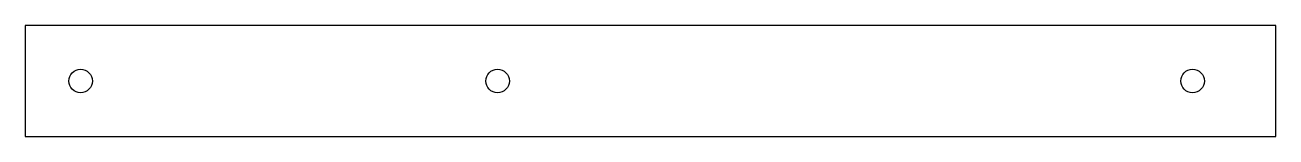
# Model space of a CAD drawing. Header units: metres. Extents: x -20 to 430, y -20 to 20.
import ezdxf

# ---------------------------------------------------------------- set-up
doc = ezdxf.new("R2010")
doc.units = ezdxf.units.M

msp = doc.modelspace()

# ---------------------------------------------------------------- linework, layer by layer
for p, q in [((430, 20), (-20, 20)), ((-20, 20), (-20, -20)), ((430, -20), (430, 20)), ((-20, -20), (430, -20))]:
    msp.add_line(p, q)
at = {"layer": 'GATEN'}
for centre in [(0, 0), (150, 0), (400, 0)]:
    msp.add_circle(centre, 4.25, dxfattribs=at)

doc.saveas('drawing.dxf')
